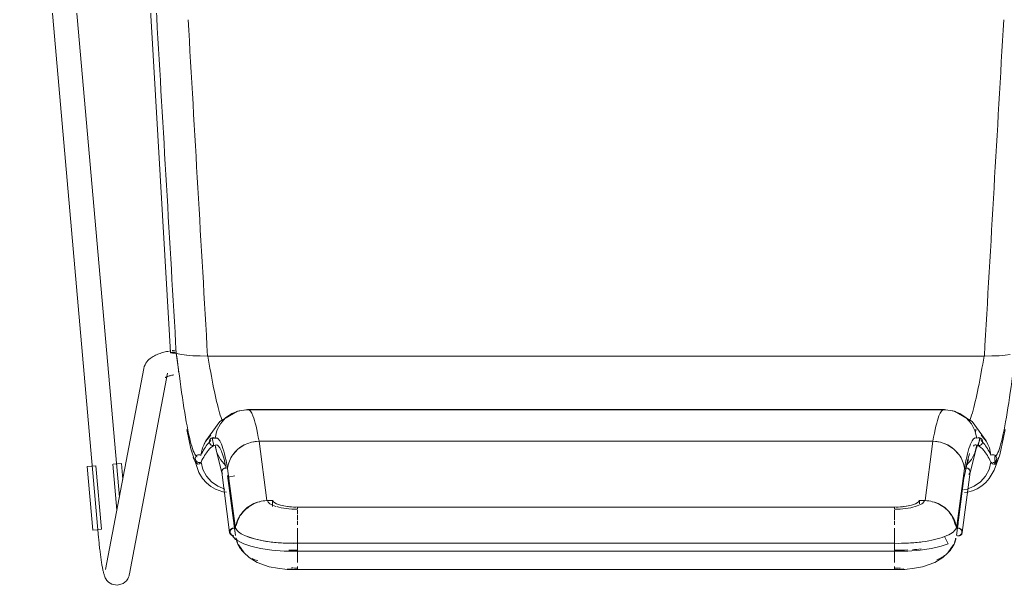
# Model space of a CAD drawing. Header units: millimetres. Extents: x 155920 to 295199, y -4084 to 97293.
# Drawn here: x 227143.9 to 227630.6, y 30464.6 to 30744.1 of the extents above; entities that cross this region are included whole.
import ezdxf

# ---------------------------------------------------------------- set-up
doc = ezdxf.new("R2010")
doc.units = ezdxf.units.MM
doc.header["$MEASUREMENT"] = 0
doc.layers.add('I-FURN', color=8, linetype='CONTINUOUS', lineweight=9)

msp = doc.modelspace()

# ---------------------------------------------------------------- linework, layer by layer
at = {"layer": 'I-FURN'}
for p, q in [((227143.92, 30931.57), (227182.87, 30488.25)), ((227193.17, 30508.12), (227155.88, 30932.62)), ((227199.07, 30911.44), (227218.35, 30579.54)), ((227209.34, 30577.38), (227209.88, 30577.7)), ((227209.88, 30577.7), (227210.41, 30577.99)), ((227210.41, 30577.99), (227210.96, 30578.26)), ((227210.96, 30578.26), (227211.52, 30578.52)), ((227211.52, 30578.52), (227212.09, 30578.75)), ((227212.09, 30578.75), (227212.68, 30578.97)), ((227212.68, 30578.97), (227213.27, 30579.18)), ((227213.27, 30579.18), (227213.87, 30579.37)), ((227213.87, 30579.37), (227214.49, 30579.55)), ((227214.49, 30579.55), (227215.12, 30579.73)), ((227215.12, 30579.73), (227215.76, 30579.89)), ((227215.76, 30579.89), (227216.42, 30580.04)), ((227216.42, 30580.04), (227217.09, 30580.18)), ((227217.09, 30580.18), (227217.77, 30580.32)), ((227217.77, 30580.32), (227218.46, 30580.44)), ((227218.35, 30579.54), (227218.42, 30579.59)), ((227218.43, 30579.48), (227218.35, 30579.54)), ((227218.42, 30579.59), (227218.36, 30579.54)), ((227218.36, 30579.53), (227218.43, 30579.48)), ((227218.6, 30579.64), (227218.42, 30579.59)), ((227218.42, 30579.59), (227218.6, 30579.64)), ((227218.43, 30579.48), (227218.62, 30579.43)), ((227218.62, 30579.43), (227218.43, 30579.48)), ((227218.89, 30579.68), (227218.6, 30579.64)), ((227218.6, 30579.64), (227218.89, 30579.68)), ((227218.62, 30579.43), (227218.92, 30579.39)), ((227218.92, 30579.39), (227218.62, 30579.43)), ((227219.27, 30579.72), (227218.89, 30579.68)), ((227218.89, 30579.68), (227219.27, 30579.72)), ((227218.92, 30579.39), (227219.31, 30579.35)), ((227219.3, 30579.35), (227218.92, 30579.39)), ((227219.16, 30580.56), (227219.88, 30580.67)), ((227219.72, 30579.74), (227219.27, 30579.72)), ((227219.27, 30579.72), (227219.72, 30579.74)), ((227219.76, 30579.33), (227219.3, 30579.35)), ((227219.31, 30579.35), (227219.76, 30579.33)), ((227220.22, 30579.75), (227219.72, 30579.74)), ((227219.72, 30579.74), (227220.21, 30579.75)), ((227219.76, 30579.33), (227220.25, 30579.32)), ((227220.25, 30579.32), (227219.76, 30579.33)), ((227219.88, 30580.67), (227220.61, 30580.77)), ((227220.21, 30579.75), (227220.71, 30579.75)), ((227220.71, 30579.75), (227220.22, 30579.75)), ((227220.25, 30579.32), (227220.75, 30579.33)), ((227220.75, 30579.33), (227220.25, 30579.32)), ((227220.75, 30579.33), (227221.22, 30579.35)), ((227221.22, 30579.35), (227220.75, 30579.33)), ((227222.12, 30578.95), (227221.22, 30579.35)), ((227221.22, 30579.35), (227222.12, 30578.95)), ((227223.86, 30578.58), (227222.12, 30578.95)), ((227222.12, 30578.95), (227223.87, 30578.58)), ((227226.33, 30578.27), (227223.87, 30578.58)), ((227223.87, 30578.58), (227226.37, 30578.27)), ((227229.42, 30578.03), (227226.36, 30578.27)), ((227226.37, 30578.27), (227229.47, 30578.03)), ((227229.47, 30578.03), (227233, 30577.88)), ((227232.94, 30577.88), (227229.47, 30578.03)), ((227236.69, 30577.82), (227232.94, 30577.88)), ((227233, 30577.88), (227236.77, 30577.82)), ((227236.77, 30577.82), (227620.17, 30577.82)), ((227620.17, 30577.82), (227236.77, 30577.82)), ((227620.17, 30577.82), (227623.94, 30577.88)), ((227623.94, 30577.88), (227620.25, 30577.82)), ((227623.94, 30577.88), (227627.48, 30578.03)), ((227627.48, 30578.03), (227624, 30577.88)), ((227627.48, 30578.03), (227630.58, 30578.27)), ((227630.58, 30578.27), (227627.52, 30578.03)), ((227630.58, 30578.27), (227633.07, 30578.58)), ((227205.42, 30572.68), (227205.79, 30573.57)), ((227205.79, 30573.57), (227206.22, 30574.36)), ((227206.22, 30574.36), (227206.71, 30575.05)), ((227206.71, 30575.05), (227207.22, 30575.65)), ((227207.22, 30575.65), (227207.74, 30576.16)), ((227207.74, 30576.16), (227208.27, 30576.62)), ((227208.27, 30576.62), (227208.8, 30577.02)), ((227208.8, 30577.02), (227209.34, 30577.38)), ((227205.16, 30571.69), (227186.35, 30472.4)), ((227198.14, 30470.16), (227216.95, 30569.46)), ((227205.16, 30571.69), (227205.42, 30572.68)), ((227217.41, 30567.9), (227217.77, 30568.01)), ((227217.77, 30568.01), (227218.17, 30568.12)), ((227218.17, 30568.12), (227218.59, 30568.23)), ((227218.59, 30568.23), (227219.03, 30568.33)), ((227219.03, 30568.33), (227219.5, 30568.43)), ((227219.5, 30568.43), (227219.99, 30568.53)), ((227215.73, 30567.23), (227215.76, 30567.24)), ((227215.76, 30567.24), (227215.83, 30567.28)), ((227215.83, 30567.28), (227215.92, 30567.33)), ((227215.92, 30567.33), (227216.07, 30567.41)), ((227216.07, 30567.41), (227216.27, 30567.49)), ((227216.27, 30567.49), (227216.5, 30567.59)), ((227216.5, 30567.59), (227216.77, 30567.69)), ((227216.77, 30567.69), (227217.07, 30567.8)), ((227217.07, 30567.8), (227217.41, 30567.9)), ((227251.43, 30550.6), (227242.78, 30545.49)), ((227248.72, 30549.48), (227245.58, 30547.31)), ((227245.59, 30547.3), (227248.72, 30549.47)), ((227251.58, 30550.67), (227248.4, 30549.3)), ((227248.72, 30549.47), (227252.29, 30550.84)), ((227252.29, 30550.84), (227248.72, 30549.48)), ((227256.62, 30551.47), (227251.58, 30550.67)), ((227256.08, 30551.32), (227252.29, 30550.84)), ((227252.29, 30550.84), (227256.08, 30551.31)), ((227256.08, 30551.32), (227600.86, 30551.32)), ((227600.86, 30551.32), (227256.08, 30551.32)), ((227295.53, 30551.47), (227256.62, 30551.47)), ((227600.33, 30551.47), (227295.53, 30551.47)), ((227600.33, 30551.47), (227605.36, 30550.67)), ((227604.66, 30550.84), (227600.86, 30551.32)), ((227600.86, 30551.31), (227604.65, 30550.84)), ((227604.65, 30550.84), (227608.22, 30549.47)), ((227608.23, 30549.48), (227604.66, 30550.84)), ((227605.36, 30550.67), (227608.54, 30549.3)), ((227605.52, 30550.6), (227614.17, 30545.49)), ((227608.22, 30549.47), (227611.36, 30547.3)), ((227611.36, 30547.31), (227608.23, 30549.48)), ((227242.78, 30545.49), (227235.79, 30535.95)), ((227243.07, 30544.43), (227241.32, 30541.04)), ((227241.33, 30541.04), (227243.08, 30544.43)), ((227245.58, 30547.31), (227243.07, 30544.43)), ((227243.08, 30544.43), (227245.59, 30547.3)), ((227613.87, 30544.43), (227611.36, 30547.31)), ((227611.36, 30547.3), (227613.86, 30544.43)), ((227613.86, 30544.43), (227615.62, 30541.04)), ((227615.62, 30541.04), (227613.87, 30544.43)), ((227614.17, 30545.49), (227621.15, 30535.95)), ((227226.46, 30541.62), (227228.37, 30531.96)), ((227241.32, 30541.04), (227240.43, 30537.33)), ((227616.52, 30537.33), (227615.62, 30541.04)), ((227629.75, 30537.56), (227630.48, 30541.62)), ((227235.84, 30535.87), (227234.2, 30532.55)), ((227234.21, 30532.55), (227235.85, 30535.87)), ((227235.79, 30535.95), (227234.9, 30534.2)), ((227238.25, 30538.71), (227235.84, 30535.87)), ((227235.85, 30535.87), (227238.25, 30538.71)), ((227237.59, 30535.57), (227237.66, 30536.06)), ((227237.65, 30536.06), (227237.59, 30535.57)), ((227237.66, 30535.08), (227237.59, 30535.57)), ((227237.59, 30535.57), (227237.65, 30535.08)), ((227237.84, 30536.52), (227237.65, 30536.06)), ((227237.65, 30535.08), (227237.84, 30534.62)), ((227237.66, 30536.06), (227237.85, 30536.52)), ((227237.85, 30534.62), (227237.66, 30535.08)), ((227238.14, 30536.93), (227237.84, 30536.52)), ((227237.84, 30534.62), (227238.14, 30534.22)), ((227237.85, 30536.52), (227238.14, 30536.93)), ((227238.14, 30534.22), (227237.85, 30534.62)), ((227238.14, 30536.93), (227238.52, 30537.24)), ((227238.52, 30537.24), (227238.14, 30536.93)), ((227238.52, 30533.9), (227238.14, 30534.22)), ((227238.14, 30534.22), (227238.52, 30533.9)), ((227238.52, 30537.24), (227238.97, 30537.44)), ((227238.97, 30537.44), (227238.52, 30537.24)), ((227238.97, 30533.7), (227238.52, 30533.9)), ((227238.52, 30533.9), (227238.97, 30533.7)), ((227241.5, 30537.34), (227238.62, 30537.29)), ((227238.91, 30537.43), (227239.75, 30533.54)), ((227239.46, 30537.53), (227238.97, 30537.44)), ((227238.97, 30537.44), (227239.46, 30537.52)), ((227239.96, 30537.49), (227239.46, 30537.53)), ((227239.46, 30537.52), (227239.96, 30537.48)), ((227240.43, 30537.33), (227239.96, 30537.49)), ((227239.96, 30537.48), (227240.43, 30537.32)), ((227254.8, 30533.92), (227251.69, 30531.85)), ((227258.35, 30535.24), (227254.8, 30533.92)), ((227262.12, 30535.72), (227258.35, 30535.24)), ((227265.98, 30506.44), (227262.12, 30535.72)), ((227262.12, 30535.72), (227594.83, 30535.72)), ((227594.83, 30535.72), (227262.12, 30535.72)), ((227594.83, 30535.72), (227590.97, 30506.44)), ((227598.6, 30535.24), (227594.83, 30535.72)), ((227602.14, 30533.92), (227598.6, 30535.24)), ((227605.26, 30531.85), (227602.14, 30533.92)), ((227616.16, 30531.97), (227618.33, 30537.29)), ((227616.51, 30537.32), (227616.98, 30537.48)), ((227616.99, 30537.49), (227616.52, 30537.33)), ((227616.98, 30537.48), (227617.48, 30537.52)), ((227617.48, 30537.53), (227616.99, 30537.49)), ((227617.19, 30533.54), (227618.03, 30537.43)), ((227617.97, 30537.44), (227617.48, 30537.53)), ((227617.48, 30537.52), (227617.97, 30537.44)), ((227617.97, 30537.44), (227618.42, 30537.24)), ((227618.43, 30537.24), (227617.97, 30537.44)), ((227618.42, 30533.9), (227617.97, 30533.7)), ((227617.97, 30533.7), (227618.43, 30533.9)), ((227618.42, 30537.24), (227618.81, 30536.93)), ((227618.81, 30534.22), (227618.42, 30533.9)), ((227618.81, 30536.93), (227618.43, 30537.24)), ((227618.43, 30533.9), (227618.81, 30534.22)), ((227618.7, 30538.71), (227621.09, 30535.87)), ((227621.1, 30535.87), (227618.7, 30538.71)), ((227618.81, 30536.93), (227619.1, 30536.52)), ((227619.1, 30536.52), (227618.81, 30536.93)), ((227619.1, 30534.62), (227618.81, 30534.22)), ((227618.81, 30534.22), (227619.1, 30534.62)), ((227619.1, 30536.52), (227619.29, 30536.06)), ((227619.29, 30536.06), (227619.1, 30536.52)), ((227619.29, 30535.08), (227619.1, 30534.62)), ((227619.1, 30534.62), (227619.29, 30535.08)), ((227619.29, 30536.06), (227619.35, 30535.57)), ((227619.36, 30535.57), (227619.29, 30536.06)), ((227619.35, 30535.57), (227619.29, 30535.08)), ((227619.29, 30535.08), (227619.36, 30535.57)), ((227621.09, 30535.87), (227622.73, 30532.55)), ((227622.74, 30532.55), (227621.1, 30535.87)), ((227621.15, 30535.95), (227622.04, 30534.2)), ((227627.85, 30529.03), (227629.75, 30537.56)), ((227228.37, 30531.96), (227232.36, 30520.24)), ((227231.95, 30529.03), (227231.5, 30528.82)), ((227231.51, 30528.82), (227231.96, 30529.02)), ((227232.44, 30529.12), (227231.95, 30529.03)), ((227231.96, 30529.02), (227232.45, 30529.11)), ((227232.94, 30529.09), (227232.44, 30529.12)), ((227232.45, 30529.11), (227232.94, 30529.09)), ((227232.94, 30529.09), (227233.42, 30528.93)), ((227233.42, 30528.94), (227232.94, 30529.09)), ((227233.42, 30528.93), (227234.21, 30532.55)), ((227234.2, 30532.55), (227233.42, 30528.94)), ((227239.46, 30533.62), (227238.97, 30533.7)), ((227238.97, 30533.7), (227239.46, 30533.62)), ((227239.96, 30533.66), (227239.46, 30533.62)), ((227239.46, 30533.62), (227239.96, 30533.66)), ((227240.43, 30533.82), (227239.96, 30533.66)), ((227239.96, 30533.66), (227240.43, 30533.82)), ((227240.43, 30533.82), (227241.32, 30530.1)), ((227240.79, 30531.97), (227240.46, 30533.84)), ((227243.75, 30520.36), (227240.79, 30531.97)), ((227241.32, 30530.1), (227243.07, 30526.71)), ((227251.69, 30531.85), (227249.2, 30529.11)), ((227607.75, 30529.11), (227605.26, 30531.85)), ((227613.19, 30520.36), (227616.16, 30531.97)), ((227613.87, 30526.71), (227615.62, 30530.1)), ((227615.62, 30530.1), (227616.52, 30533.82)), ((227616.98, 30533.66), (227616.51, 30533.82)), ((227616.52, 30533.82), (227616.99, 30533.66)), ((227617.48, 30533.62), (227616.98, 30533.66)), ((227616.99, 30533.66), (227617.48, 30533.62)), ((227617.97, 30533.7), (227617.48, 30533.62)), ((227617.48, 30533.62), (227617.97, 30533.7)), ((227622.73, 30532.55), (227623.52, 30528.93)), ((227623.52, 30528.94), (227622.74, 30532.55)), ((227623.52, 30528.93), (227624, 30529.09)), ((227624, 30529.09), (227623.52, 30528.94)), ((227624.5, 30529.12), (227624, 30529.09)), ((227624, 30529.09), (227624.5, 30529.11)), ((227624.99, 30529.03), (227624.5, 30529.12)), ((227624.5, 30529.11), (227624.99, 30529.02)), ((227625.44, 30528.82), (227624.99, 30529.03)), ((227624.99, 30529.02), (227625.44, 30528.82)), ((227625.18, 30521.41), (227627.85, 30529.03)), ((227189.98, 30524.38), (227191.96, 30501.77)), ((227190.1, 30524.39), (227192.16, 30524.57)), ((227192.16, 30524.57), (227194.21, 30524.75)), ((227194.9, 30516.86), (227194.21, 30524.75)), ((227230.65, 30527.64), (227230.59, 30527.15)), ((227230.59, 30527.15), (227230.67, 30526.67)), ((227230.6, 30527.15), (227230.66, 30527.64)), ((227230.67, 30526.67), (227230.6, 30527.15)), ((227230.84, 30528.1), (227230.65, 30527.64)), ((227230.66, 30527.64), (227230.84, 30528.1)), ((227230.87, 30526.21), (227230.67, 30526.67)), ((227230.67, 30526.67), (227230.86, 30526.21)), ((227230.84, 30528.1), (227231.13, 30528.5)), ((227231.12, 30528.5), (227230.84, 30528.1)), ((227230.86, 30526.21), (227231.16, 30525.82)), ((227231.17, 30525.82), (227230.87, 30526.21)), ((227231.5, 30528.82), (227231.12, 30528.5)), ((227231.13, 30528.5), (227231.51, 30528.82)), ((227231.16, 30525.82), (227231.55, 30525.51)), ((227231.55, 30525.51), (227231.17, 30525.82)), ((227232.01, 30525.32), (227231.55, 30525.51)), ((227231.55, 30525.51), (227232.01, 30525.32)), ((227232.5, 30525.24), (227232.01, 30525.32)), ((227232.01, 30525.32), (227232.5, 30525.24)), ((227233, 30525.29), (227232.5, 30525.24)), ((227232.5, 30525.24), (227233, 30525.28)), ((227233.47, 30525.45), (227233, 30525.29)), ((227233, 30525.28), (227233.47, 30525.45)), ((227233.47, 30525.45), (227234.37, 30521.82)), ((227243.07, 30526.71), (227245.58, 30523.84)), ((227611.61, 30524.3), (227610.23, 30518.01)), ((227611.36, 30523.84), (227613.87, 30526.71)), ((227612.36, 30526.74), (227611.61, 30524.3)), ((227622.57, 30521.82), (227623.47, 30525.45)), ((227623.94, 30525.29), (227623.47, 30525.45)), ((227623.47, 30525.45), (227623.95, 30525.28)), ((227624.38, 30524.53), (227625.55, 30524.21)), ((227624.94, 30525.32), (227624.44, 30525.24)), ((227624.44, 30525.24), (227624.94, 30525.32)), ((227625.39, 30525.51), (227624.94, 30525.32)), ((227624.94, 30525.32), (227625.39, 30525.51)), ((227625.55, 30524.21), (227625.36, 30528.05)), ((227625.78, 30525.82), (227625.39, 30525.51)), ((227625.39, 30525.51), (227625.78, 30525.82)), ((227625.44, 30528.82), (227625.82, 30528.5)), ((227625.82, 30528.5), (227625.44, 30528.82)), ((227626.08, 30526.21), (227625.78, 30525.82)), ((227625.78, 30525.82), (227626.08, 30526.21)), ((227625.82, 30528.5), (227626.11, 30528.1)), ((227626.11, 30528.1), (227625.82, 30528.5)), ((227626.27, 30526.67), (227626.08, 30526.21)), ((227626.08, 30526.21), (227626.28, 30526.67)), ((227626.11, 30528.1), (227626.29, 30527.64)), ((227626.29, 30527.64), (227626.11, 30528.1)), ((227626.35, 30527.15), (227626.27, 30526.67)), ((227626.28, 30526.67), (227626.35, 30527.15)), ((227626.29, 30527.64), (227626.35, 30527.15)), ((227626.35, 30527.15), (227626.29, 30527.64)), ((227177.3, 30523.27), (227179.34, 30523.44)), ((227180.06, 30491.85), (227177.3, 30523.27)), ((227179.34, 30523.44), (227181.4, 30523.63)), ((227184.29, 30492.23), (227181.53, 30523.64)), ((227232.36, 30520.24), (227234.17, 30517.42)), ((227234.37, 30521.82), (227236.11, 30518.5)), ((227243.79, 30521.14), (227243.72, 30520.67)), ((227243.72, 30520.67), (227243.79, 30520.2)), ((227243.74, 30520.44), (227247.59, 30490.66)), ((227243.98, 30521.58), (227243.79, 30521.14)), ((227243.79, 30520.2), (227243.98, 30519.76)), ((227244.28, 30521.96), (227243.98, 30521.58)), ((227244.66, 30522.26), (227244.28, 30521.96)), ((227245.11, 30522.46), (227244.66, 30522.26)), ((227245.6, 30522.53), (227245.11, 30522.46)), ((227246.1, 30522.5), (227245.6, 30522.53)), ((227250.41, 30492.64), (227246.57, 30522.34)), ((227606.53, 30492.64), (227610.38, 30522.34)), ((227609.35, 30490.66), (227613.21, 30520.44)), ((227611.34, 30522.53), (227610.85, 30522.5)), ((227611.83, 30522.46), (227611.34, 30522.53)), ((227612.29, 30522.26), (227611.83, 30522.46)), ((227612.67, 30521.96), (227612.29, 30522.26)), ((227612.96, 30521.58), (227612.67, 30521.96)), ((227612.67, 30519.37), (227612.97, 30519.76)), ((227613.15, 30521.14), (227612.96, 30521.58)), ((227612.97, 30519.76), (227613.15, 30520.2)), ((227613.22, 30520.67), (227613.15, 30521.14)), ((227613.15, 30520.2), (227613.22, 30520.67)), ((227620.83, 30518.5), (227622.57, 30521.82)), ((227622.68, 30517.29), (227625.18, 30521.41)), ((227234.17, 30517.42), (227236.16, 30515.18)), ((227236.11, 30518.5), (227238.59, 30515.67)), ((227236.16, 30515.18), (227238.33, 30513.4)), ((227238.59, 30515.67), (227241.68, 30513.5)), ((227246.59, 30518.79), (227250.43, 30489.1)), ((227246.71, 30518.01), (227250.2, 30518.7)), ((227606.51, 30489.1), (227610.36, 30518.79)), ((227615.27, 30513.5), (227618.35, 30515.67)), ((227618.35, 30515.67), (227620.83, 30518.5)), ((227618.96, 30513.65), (227620.94, 30515.33)), ((227620.94, 30515.33), (227622.68, 30517.29)), ((227238.33, 30513.4), (227240.6, 30512.06)), ((227240.6, 30512.06), (227244.2, 30510.76)), ((227241.68, 30513.5), (227245.19, 30512.1)), ((227244.2, 30510.76), (227245.98, 30510.53)), ((227611.75, 30512.11), (227610.01, 30511.73)), ((227610.01, 30511.73), (227611.75, 30512.1)), ((227610.47, 30510.44), (227611.89, 30510.58)), ((227611.75, 30512.1), (227615.27, 30513.5)), ((227611.89, 30510.58), (227614.4, 30511.24)), ((227614.4, 30511.24), (227616.77, 30512.27)), ((227616.77, 30512.27), (227618.96, 30513.65)), ((227268.69, 30506.51), (227265.98, 30506.44)), ((227268.69, 30506.51), (227268.69, 30503.5)), ((227269.33, 30505.65), (227268.69, 30506.51)), ((227270.68, 30504.86), (227269.33, 30505.65)), ((227272.67, 30504.19), (227270.68, 30504.86)), ((227586.26, 30504.86), (227584.28, 30504.19)), ((227587.61, 30505.65), (227586.26, 30504.86)), ((227588.25, 30506.51), (227587.61, 30505.65)), ((227588.25, 30504.84), (227588.25, 30506.51)), ((227590.97, 30506.44), (227588.25, 30506.51)), ((227275.16, 30503.68), (227272.67, 30504.19)), ((227278.01, 30503.36), (227275.16, 30503.68)), ((227281.05, 30503.25), (227278.01, 30503.36)), ((227575.9, 30503.25), (227281.05, 30503.25)), ((227281.05, 30503.19), (227575.9, 30503.19)), ((227281.05, 30499.92), (227281.05, 30501.66)), ((227578.93, 30503.36), (227575.9, 30503.25)), ((227575.9, 30501.66), (227575.9, 30499.92)), ((227575.9, 30499.19), (227575.9, 30499.86)), ((227581.79, 30503.68), (227578.93, 30503.36)), ((227584.28, 30504.19), (227581.79, 30503.68)), ((227250.28, 30490.29), (227249.66, 30495.07)), ((227281.05, 30496.88), (227281.05, 30499.34)), ((227281.05, 30494.51), (227281.05, 30496.35)), ((227575.9, 30499.34), (227575.9, 30496.88)), ((227575.9, 30496.35), (227575.9, 30494.51)), ((227607.01, 30493), (227607.28, 30495.07)), ((227182.1, 30492.03), (227180.06, 30491.85)), ((227184.16, 30492.22), (227182.1, 30492.03)), ((227250.5, 30487.26), (227247.95, 30490.16)), ((227281.05, 30489.33), (227281.05, 30492.88)), ((227575.9, 30492.88), (227575.9, 30489.33)), ((227182.88, 30488.09), (227182.87, 30488.25)), ((227182.95, 30487.34), (227182.88, 30488.09)), ((227183.02, 30486.59), (227182.95, 30487.34)), ((227183.09, 30485.84), (227183.02, 30486.59)), ((227183.17, 30485.1), (227183.09, 30485.84)), ((227254.62, 30485.08), (227250.5, 30487.26)), ((227256.38, 30488.62), (227259.81, 30487.52)), ((227259.81, 30487.52), (227264.25, 30486.55)), ((227264.25, 30486.55), (227268.26, 30485.96)), ((227268.26, 30485.96), (227274.82, 30485.43)), ((227274.82, 30485.43), (227281.05, 30485.35)), ((227281.05, 30489.13), (227281.05, 30485.32)), ((227281.05, 30485.32), (227281.05, 30489.13)), ((227575.9, 30485.35), (227281.05, 30485.35)), ((227281.05, 30481.39), (227281.05, 30485.34)), ((227281.05, 30485.34), (227281.05, 30485.24)), ((227281.05, 30485.24), (227281.05, 30485.01)), ((227575.9, 30485.32), (227575.9, 30489.13)), ((227575.9, 30489.13), (227575.9, 30485.32)), ((227575.9, 30485.24), (227575.9, 30481.39)), ((227575.9, 30485.01), (227575.9, 30485.24)), ((227602.33, 30485.08), (227600.57, 30488.62)), ((227183.24, 30484.36), (227183.17, 30485.1)), ((227183.32, 30483.62), (227183.24, 30484.36)), ((227183.4, 30482.9), (227183.32, 30483.62)), ((227183.48, 30482.18), (227183.4, 30482.9)), ((227183.57, 30481.47), (227183.48, 30482.18)), ((227183.65, 30480.77), (227183.57, 30481.47)), ((227183.74, 30480.08), (227183.65, 30480.77)), ((227252.08, 30484.47), (227251.98, 30484.67)), ((227254.75, 30480.57), (227252.08, 30484.47)), ((227258.07, 30483.91), (227254.62, 30485.08)), ((227257.23, 30478.28), (227254.75, 30480.57)), ((227262.76, 30482.81), (227258.07, 30483.91)), ((227268.38, 30481.97), (227262.76, 30482.81)), ((227274.5, 30481.48), (227268.38, 30481.97)), ((227281.05, 30481.39), (227274.5, 30481.48)), ((227281.05, 30485.01), (227281.05, 30484.68)), ((227281.05, 30484.68), (227281.05, 30484.27)), ((227281.05, 30484.27), (227281.05, 30483.79)), ((227281.05, 30483.79), (227281.05, 30483.29)), ((227281.05, 30483.29), (227281.05, 30482.8)), ((227281.05, 30482.8), (227281.05, 30482.35)), ((227281.05, 30482.35), (227281.05, 30481.96)), ((227281.05, 30481.96), (227281.05, 30481.65)), ((227281.05, 30481.65), (227281.05, 30481.46)), ((227281.05, 30481.63), (227281.05, 30478.61)), ((227281.05, 30478.62), (227281.05, 30481.63)), ((227281.05, 30481.46), (227281.05, 30481.39)), ((227281.05, 30481.39), (227575.9, 30481.39)), ((227575.9, 30484.68), (227575.9, 30485.01)), ((227575.9, 30484.27), (227575.9, 30484.68)), ((227575.9, 30483.79), (227575.9, 30484.27)), ((227575.9, 30483.29), (227575.9, 30483.79)), ((227575.9, 30482.8), (227575.9, 30483.29)), ((227575.9, 30482.35), (227575.9, 30482.8)), ((227575.9, 30481.96), (227575.9, 30482.35)), ((227575.9, 30481.65), (227575.9, 30481.96)), ((227575.9, 30481.46), (227575.9, 30481.65)), ((227575.9, 30478.61), (227575.9, 30481.63)), ((227575.9, 30481.63), (227575.9, 30478.62)), ((227575.9, 30481.39), (227582.44, 30481.48)), ((227575.9, 30481.39), (227575.9, 30481.46)), ((227582.44, 30481.48), (227588.56, 30481.97)), ((227588.56, 30481.97), (227594.18, 30482.81)), ((227594.18, 30482.81), (227598.87, 30483.91)), ((227598.87, 30483.91), (227602.33, 30485.08)), ((227599.72, 30478.28), (227602.19, 30480.57)), ((227602.19, 30480.57), (227604.87, 30484.47)), ((227604.87, 30484.47), (227604.97, 30484.67)), ((227183.82, 30479.41), (227183.74, 30480.08)), ((227183.91, 30478.74), (227183.82, 30479.41)), ((227184, 30478.09), (227183.91, 30478.74)), ((227184.09, 30477.46), (227184, 30478.09)), ((227184.18, 30476.84), (227184.09, 30477.46)), ((227184.27, 30476.24), (227184.18, 30476.84)), ((227184.36, 30475.65), (227184.27, 30476.24)), ((227184.46, 30475.08), (227184.36, 30475.65)), ((227261.11, 30475.89), (227257.23, 30478.28)), ((227267.16, 30473.76), (227261.11, 30475.89)), ((227281.05, 30475.87), (227281.05, 30478.45)), ((227575.9, 30478.45), (227575.9, 30475.87)), ((227589.79, 30473.76), (227595.83, 30475.89)), ((227595.83, 30475.89), (227599.72, 30478.28)), ((227184.55, 30474.53), (227184.46, 30475.08)), ((227184.64, 30474), (227184.55, 30474.53)), ((227184.74, 30473.49), (227184.64, 30474)), ((227184.83, 30472.99), (227184.74, 30473.49)), ((227184.93, 30472.51), (227184.83, 30472.99)), ((227185.02, 30472.05), (227184.93, 30472.51)), ((227185.12, 30471.61), (227185.02, 30472.05)), ((227185.22, 30471.18), (227185.12, 30471.61)), ((227185.33, 30470.77), (227185.22, 30471.18)), ((227185.43, 30470.37), (227185.33, 30470.77)), ((227271.19, 30472.97), (227267.16, 30473.76)), ((227276.02, 30472.46), (227271.19, 30472.97)), ((227281.05, 30472.35), (227276.02, 30472.46)), ((227281.05, 30472.37), (227281.05, 30473.84)), ((227281.05, 30472.52), (227281.05, 30472.35)), ((227281.05, 30472.35), (227575.9, 30472.35)), ((227575.9, 30473.84), (227575.9, 30472.37)), ((227575.9, 30472.35), (227575.9, 30472.52)), ((227575.9, 30472.35), (227580.93, 30472.46)), ((227580.93, 30472.46), (227585.75, 30472.97)), ((227585.75, 30472.97), (227589.79, 30473.76)), ((227185.55, 30469.97), (227185.43, 30470.37)), ((227185.67, 30469.58), (227185.55, 30469.97)), ((227185.82, 30469.17), (227185.67, 30469.58)), ((227185.98, 30468.74), (227185.82, 30469.17)), ((227186.2, 30468.27), (227185.98, 30468.74)), ((227186.5, 30467.71), (227186.2, 30468.27)), ((227186.98, 30467), (227186.5, 30467.71)), ((227187.84, 30466.1), (227186.98, 30467)), ((227189.49, 30465.06), (227187.84, 30466.1)), ((227195, 30465.41), (227196.58, 30466.73)), ((227196.58, 30466.73), (227197.33, 30467.81)), ((227197.33, 30467.81), (227197.7, 30468.61)), ((227197.7, 30468.61), (227197.92, 30469.23)), ((227197.92, 30469.23), (227198.05, 30469.75)), ((227198.05, 30469.75), (227198.14, 30470.16)), ((227192.25, 30464.57), (227189.49, 30465.06)), ((227195, 30465.41), (227192.25, 30464.57))]:
    msp.add_line(p, q, dxfattribs=at)
for centre, major_axis, ratio, start_param, end_param in [((227262.25, 30520.65), (-15.78, 0), 0.955139, 4.720632, 5.68731), ((227594.7, 30520.65), (-15.78, 0), 0.955139, 3.737469, 4.704147), ((227262.25, 30520.65), (-15.78, 0), 0.955139, 5.687432, 5.928979), ((227594.7, 30520.65), (-15.78, 0), 0.955139, 3.495799, 3.737346), ((227262.25, 30520.65), (-15.78, 0), 0.955139, 5.929149, 6.170649), ((227594.7, 30520.65), (-15.78, 0), 0.955139, 3.254129, 3.495629), ((227245.69, 30520.67), (-1.96, 0), 0.955139, 4.501447, 6.790779), ((227611.26, 30520.67), (-1.96, 0), 0.955139, 2.379629, 4.923331), ((227281.05, 30488.1), (0, -15.75), 0.000004, 3.431839, 3.614078), ((227575.9, 30488.1), (0, -15.75), 0.000004, 2.669107, 2.851347), ((227281.05, 30476.63), (-12.4, 0), 0.287441, 1.332781, 1.570796), ((227575.9, 30476.63), (12.4, 0), 0.287441, 4.712389, 4.932602)]:
    msp.add_ellipse(centre, major_axis=major_axis, ratio=ratio, start_param=start_param, end_param=end_param, dxfattribs=at)
for points in [[(227221.22, 30579.35), (227218, 30634.58), (227211.56, 30745.18), (227205.12, 30855.94), (227201.9, 30911.35)], [(227236.69, 30577.82), (227233.5, 30633.18), (227230.3, 30688.6), (227227.11, 30744.06)], [(227629.84, 30744.06), (227626.64, 30688.6), (227623.45, 30633.18), (227620.25, 30577.82)], [(227221.24, 30579.34), (227221.62, 30576.28), (227222.01, 30573.18), (227222.4, 30570.13)], [(227256.62, 30551.47), (227256.44, 30551.47), (227256.26, 30551.42), (227256.08, 30551.31)], [(227600.86, 30551.31), (227600.69, 30551.42), (227600.51, 30551.47), (227600.33, 30551.47)], [(227616.12, 30541.79), (227616.07, 30541.32), (227616.01, 30540.85), (227615.96, 30540.39)], [(227240.43, 30537.32), (227241.45, 30537.87), (227243.5, 30535.9), (227245.55, 30527.84), (227246.57, 30522.34)], [(227616.51, 30537.32), (227615.49, 30537.87), (227613.44, 30535.9), (227611.4, 30527.84), (227610.38, 30522.34)], [(227616.51, 30533.82), (227615.97, 30534.11), (227615.42, 30533.97), (227614.88, 30533.4)], [(227612.98, 30529.66), (227612.32, 30527.77), (227611.66, 30524.96), (227611, 30521.92)], [(227233.25, 30528.71), (227233.31, 30528.78), (227233.36, 30528.86), (227233.42, 30528.94)], [(227265.98, 30506.44), (227264.68, 30506.4), (227262.18, 30506.04), (227258.58, 30504.63), (227255.43, 30502.44), (227252.91, 30499.6), (227251.14, 30496.26), (227250.56, 30493.88), (227250.41, 30492.64)], [(227270.47, 30503.57), (227268, 30504.34), (227266.47, 30505.37), (227266.22, 30506.43)], [(227590.72, 30506.43), (227590.59, 30505.87), (227589.65, 30504.77), (227586.32, 30503.38), (227581.53, 30502.42), (227577.79, 30502.15), (227575.9, 30502.12)], [(227606.53, 30492.64), (227606.38, 30493.88), (227605.8, 30496.26), (227604.04, 30499.6), (227601.51, 30502.44), (227598.36, 30504.63), (227594.76, 30506.04), (227592.26, 30506.4), (227590.97, 30506.44)], [(227281.05, 30502.12), (227277.26, 30502.18), (227273.56, 30502.67), (227270.87, 30503.45)], [(227272.67, 30504.14), (227274.72, 30503.59), (227277.43, 30503.31), (227280.21, 30503.21)], [(227576.74, 30503.2), (227579.52, 30503.26), (227582.06, 30503.62), (227584.28, 30504.14)], [(227250.87, 30494.16), (227251.19, 30495.54), (227251.69, 30496.91), (227252.39, 30498.17)], [(227604.55, 30498.15), (227605.24, 30496.89), (227605.65, 30495.53), (227605.98, 30494.15)], [(227249.65, 30492.82), (227249.82, 30492.83), (227249.99, 30492.83), (227250.15, 30492.8)], [(227281.05, 30485.32), (227278.7, 30485.28), (227274.05, 30485.35), (227267.19, 30485.98), (227261.05, 30487.09), (227255.98, 30488.62), (227252.28, 30490.52), (227250.97, 30491.92), (227250.62, 30492.65)], [(227606.33, 30492.65), (227605.98, 30491.92), (227604.67, 30490.52), (227602.2, 30489.25), (227600.74, 30488.68)], [(227251.5, 30485.76), (227251.25, 30486.39), (227251.1, 30487.04), (227250.96, 30487.7)], [(227606.06, 30487.77), (227605.91, 30487.08), (227605.7, 30486.41), (227605.45, 30485.75)], [(227281.05, 30481.92), (227279.62, 30481.9), (227278.2, 30481.9), (227276.78, 30481.94)], [(227582.5, 30482.02), (227580.32, 30481.91), (227578.12, 30481.88), (227575.9, 30481.92)], [(227589.05, 30482.6), (227587.64, 30482.42), (227586.19, 30482.25), (227584.71, 30482.14)], [(227258.66, 30477.83), (227259.55, 30477.4), (227260.47, 30477), (227261.44, 30476.76)], [(227281.05, 30472.44), (227279.33, 30472.43), (227277.66, 30472.51), (227276.08, 30472.66)], [(227580.5, 30472.63), (227579.03, 30472.5), (227577.48, 30472.44), (227575.9, 30472.44)]]:
    msp.add_open_spline(points, degree=3, dxfattribs=at)
for points, knots in [([(227221.22, 30579.35), (227222.24, 30571.8), (227224.27, 30556.58), (227227.32, 30538.15), (227229.76, 30529.85), (227231.18, 30528.25), (227231.59, 30528.05)], [0, 0, 0, 0, 0.25, 0.5, 0.75, 0.8499412, 0.8499412, 0.8499412, 0.8499412]), ([(227244.07, 30545.55), (227243.58, 30546.69), (227242.12, 30550.94), (227239.69, 30561.65), (227237.75, 30572.43), (227236.77, 30577.82)], [0.375, 0.375, 0.375, 0.375, 0.5, 0.75, 1, 1, 1, 1]), ([(227620.17, 30577.82), (227619.2, 30572.43), (227617.25, 30561.65), (227614.82, 30550.94), (227613.36, 30546.69), (227612.87, 30545.55)], [0, 0, 0, 0, 0.25, 0.5, 0.625, 0.625, 0.625, 0.625]), ([(227635.72, 30579.35), (227634.71, 30571.8), (227632.67, 30556.58), (227629.62, 30538.15), (227627.18, 30529.85), (227625.76, 30528.25), (227625.36, 30528.05)], [0, 0, 0, 0, 0.25, 0.5, 0.75, 0.8499411, 0.8499411, 0.8499411, 0.8499411]), ([(227262.12, 30535.72), (227261.11, 30541.44), (227259.28, 30549.09), (227257.45, 30551.47), (227256.62, 30551.47)], [0, 0, 0, 0, 0.5, 0.9107154, 0.9107154, 0.9107154, 0.9107154]), ([(227600.33, 30551.47), (227599.5, 30551.47), (227597.67, 30549.09), (227595.83, 30541.44), (227594.83, 30535.72)], [0.0892847, 0.0892847, 0.0892847, 0.0892847, 0.5, 1, 1, 1, 1]), ([(227233.42, 30528.93), (227234.59, 30531.34), (227236.21, 30534), (227237.84, 30535.67), (227238.3, 30536.07)], [0, 0, 0, 0, 0.5, 0.696307, 0.696307, 0.696307, 0.696307]), ([(227240.43, 30533.82), (227241.45, 30534.37), (227243.27, 30532.63), (227245.08, 30526.15), (227245.88, 30522.43)], [0, 0, 0, 0, 0.5, 0.8877852, 0.8877852, 0.8877852, 0.8877852]), ([(227623.52, 30528.93), (227622.36, 30531.34), (227620.73, 30534), (227619.1, 30535.67), (227618.64, 30536.07)], [0, 0, 0, 0, 0.5, 0.6963068, 0.6963068, 0.6963068, 0.6963068]), ([(227233.47, 30525.45), (227234.63, 30527.85), (227236.72, 30531.28), (227238.82, 30533.07), (227239.75, 30533.54)], [0, 0, 0, 0, 0.5, 0.9025379, 0.9025379, 0.9025379, 0.9025379]), ([(227623.47, 30525.45), (227622.31, 30527.85), (227620.22, 30531.28), (227618.13, 30533.07), (227617.19, 30533.54)], [0, 0, 0, 0, 0.5, 0.9025383, 0.9025383, 0.9025383, 0.9025383]), ([(227229.62, 30527.87), (227229.88, 30527.15), (227231.16, 30524.13), (227232.45, 30523.89), (227233.47, 30525.45)], [0.6866019, 0.6866019, 0.6866019, 0.6866019, 0.75, 1, 1, 1, 1]), ([(227627.25, 30527.66), (227627.01, 30527.03), (227625.75, 30524.12), (227624.5, 30523.89), (227623.47, 30525.45)], [0.6929173, 0.6929173, 0.6929173, 0.6929173, 0.75, 1, 1, 1, 1]), ([(227253, 30499.15), (227253.08, 30499.27), (227254.56, 30501.47), (227257.62, 30504.08), (227261.2, 30505.64), (227262.44, 30505.89)], [-0.6865933, -0.6865933, -0.6865933, -0.6865933, -0.6666667, -0.3333333, -0.1666667, -0.1666667, -0.1666667, -0.1666667]), ([(227594.5, 30505.89), (227595.74, 30505.56), (227599.26, 30504.14), (227602.68, 30501.56), (227603.83, 30499.26), (227603.89, 30499.13)], [-0.8333333, -0.8333333, -0.8333333, -0.8333333, -0.6666667, -0.3333333, -0.3134067, -0.3134067, -0.3134067, -0.3134067]), ([(227250.41, 30492.64), (227250.27, 30492.7), (227250.06, 30492.77), (227249.77, 30492.81), (227249.49, 30492.83), (227249.19, 30492.79), (227248.9, 30492.7), (227248.63, 30492.6), (227248.32, 30492.4), (227248, 30492.09), (227247.76, 30491.72), (227247.63, 30491.36), (227247.58, 30491.05), (227247.58, 30490.78), (227247.61, 30490.52), (227247.68, 30490.27), (227247.8, 30490.02), (227247.99, 30489.72), (227248.31, 30489.41), (227248.71, 30489.19), (227249.06, 30489.1), (227249.32, 30489.06), (227249.49, 30489.05), (227249.56, 30489.06)], [0, 0, 0, 0, 0.0555556, 0.0833333, 0.1111111, 0.1666667, 0.1944444, 0.2222222, 0.2777778, 0.3333333, 0.3888889, 0.4444444, 0.4791667, 0.5138889, 0.5486111, 0.5833333, 0.6180556, 0.6527778, 0.7222222, 0.7916667, 0.8263889, 0.8611111, 0.8888889, 0.8888889, 0.8888889, 0.8888889]), ([(227249.65, 30489.07), (227249.49, 30489.08), (227249.2, 30489.12), (227248.81, 30489.26), (227248.4, 30489.52), (227247.94, 30490.04), (227247.69, 30490.9), (227247.92, 30491.69), (227248.31, 30492.22), (227248.7, 30492.54), (227249, 30492.68), (227249.16, 30492.73)], [-0.875, -0.875, -0.875, -0.875, -0.8125, -0.765625, -0.71875, -0.625, -0.5, -0.375, -0.3125, -0.25, -0.1875, -0.1875, -0.1875, -0.1875]), ([(227607.01, 30489.11), (227607.07, 30489.09), (227607.19, 30489.07), (227607.45, 30489.05), (227607.75, 30489.07), (227608.04, 30489.14), (227608.31, 30489.23), (227608.63, 30489.42), (227608.95, 30489.71), (227609.18, 30490.07), (227609.31, 30490.42), (227609.36, 30490.72), (227609.37, 30491), (227609.33, 30491.26), (227609.26, 30491.51), (227609.15, 30491.77), (227608.96, 30492.08), (227608.63, 30492.4), (227608.23, 30492.64), (227607.88, 30492.76), (227607.62, 30492.8), (227607.46, 30492.82), (227607.39, 30492.83)], [0.0628989, 0.0628989, 0.0628989, 0.0628989, 0.0833333, 0.1111111, 0.1666667, 0.1944444, 0.2222222, 0.2777778, 0.3333333, 0.3888889, 0.4444444, 0.4791667, 0.5138889, 0.5486111, 0.5833333, 0.6180556, 0.6527778, 0.7222222, 0.7916667, 0.8263889, 0.8611111, 0.8888889, 0.8888889, 0.8888889, 0.8888889]), ([(227607.78, 30492.73), (227607.9, 30492.69), (227608.13, 30492.59), (227608.54, 30492.32), (227609, 30491.77), (227609.25, 30490.9), (227609.02, 30490.12), (227608.63, 30489.61), (227608.25, 30489.31), (227607.79, 30489.12), (227607.37, 30489.07), (227607.1, 30489.07), (227607.01, 30489.08)], [-0.8125, -0.8125, -0.8125, -0.8125, -0.765625, -0.71875, -0.625, -0.5, -0.375, -0.3125, -0.25, -0.1875, -0.125, -0.0899302, -0.0899302, -0.0899302, -0.0899302]), ([(227250.62, 30487.98), (227250.79, 30487.22), (227251.35, 30485.31), (227252.91, 30482.45), (227254.92, 30480.26), (227256.3, 30479.26), (227256.7, 30478.99)], [0.0592823, 0.0592823, 0.0592823, 0.0592823, 0.1666667, 0.3333333, 0.5, 0.565028, 0.565028, 0.565028, 0.565028]), ([(227600.57, 30488.62), (227599.15, 30488.07), (227595.82, 30487.08), (227589.75, 30485.98), (227582.9, 30485.35), (227578.24, 30485.28), (227575.9, 30485.32)], [0.3397465, 0.3397465, 0.3397465, 0.3397465, 0.5, 0.6666667, 0.8333333, 0.9999948, 0.9999948, 0.9999948, 0.9999948]), ([(227601.4, 30479.84), (227602.35, 30480.63), (227604.02, 30482.45), (227605.62, 30485.26), (227606.08, 30487.18), (227606.24, 30487.91)], [0.5, 0.5, 0.5, 0.5, 0.6666667, 0.8333333, 0.9365189, 0.9365189, 0.9365189, 0.9365189]), ([(227596.77, 30477.19), (227597.28, 30477.38), (227598.63, 30477.95), (227599.89, 30478.69), (227600.61, 30479.22)], [0.260519, 0.260519, 0.260519, 0.260519, 0.3333333, 0.4544474, 0.4544474, 0.4544474, 0.4544474])]:
    msp.add_open_spline(points, degree=3, knots=knots, dxfattribs=at)

doc.saveas('drawing.dxf')
